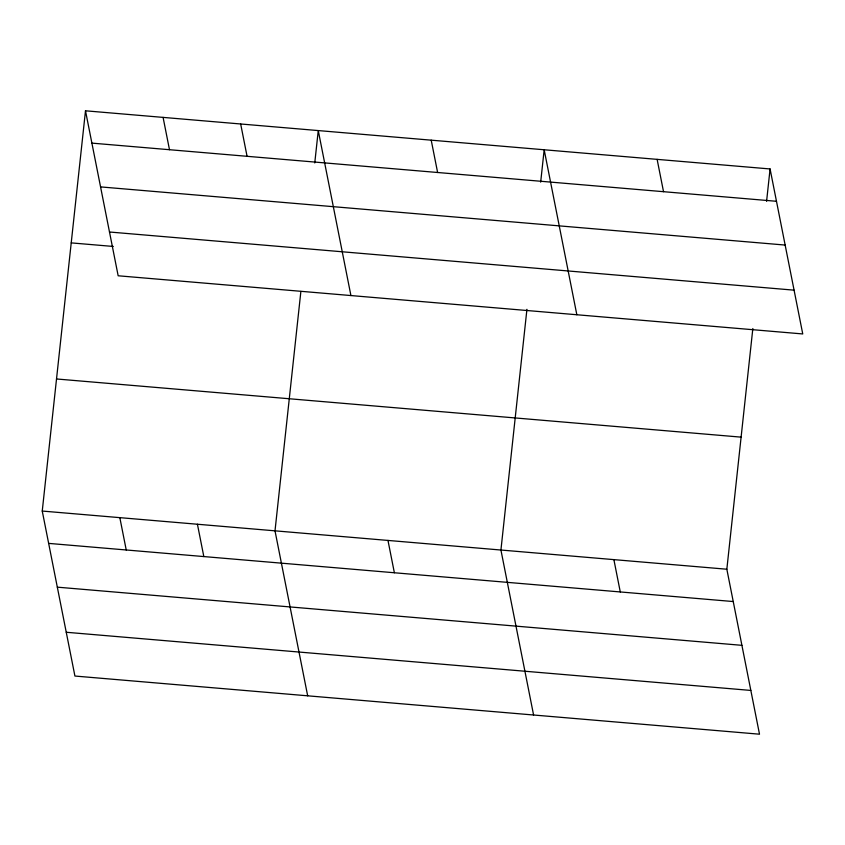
<?xml version="1.0" encoding="UTF-8"?>
<svg xmlns="http://www.w3.org/2000/svg" width="845" height="845" viewBox="0 0 845 845"><rect width="100%" height="100%" fill="white"/><g stroke="black" fill="none" stroke-linecap="round" stroke-linejoin="round"><path stroke-width="1.27" d="M752.842 328.525L726.837 569.224L759.507 734.199L74.92 676.042L42.25 511.056L85.493 110.801L770.08 168.958L802.75 333.944L118.163 275.776L85.493 110.801M300.873 291.451L275.005 530.84L307.675 695.815M314.762 162.948L318.259 130.574L350.918 295.549M526.931 309.333L500.927 550.032L533.586 715.007M540.673 182.14L544.169 149.766L576.839 314.752M766.584 201.332L770.08 168.958M91.894 143.122L776.481 201.29M100.566 186.903L785.153 245.061M109.491 232.005L794.078 290.162M71.223 242.885L113.304 246.455M56.52 378.972L741.107 437.14M42.25 511.056L726.837 569.224M48.651 543.388L733.238 601.545M57.323 587.159L741.91 645.327M66.248 632.261L750.835 690.428M657.125 159.367L663.526 191.688M613.882 559.622L620.283 591.954M431.214 140.175L437.615 172.496M387.971 540.43L394.372 572.762M240.667 123.983L247.067 156.304M163.085 117.392L169.486 149.713M197.424 524.238L203.825 556.57M119.832 517.647L126.232 549.979"/></g></svg>
